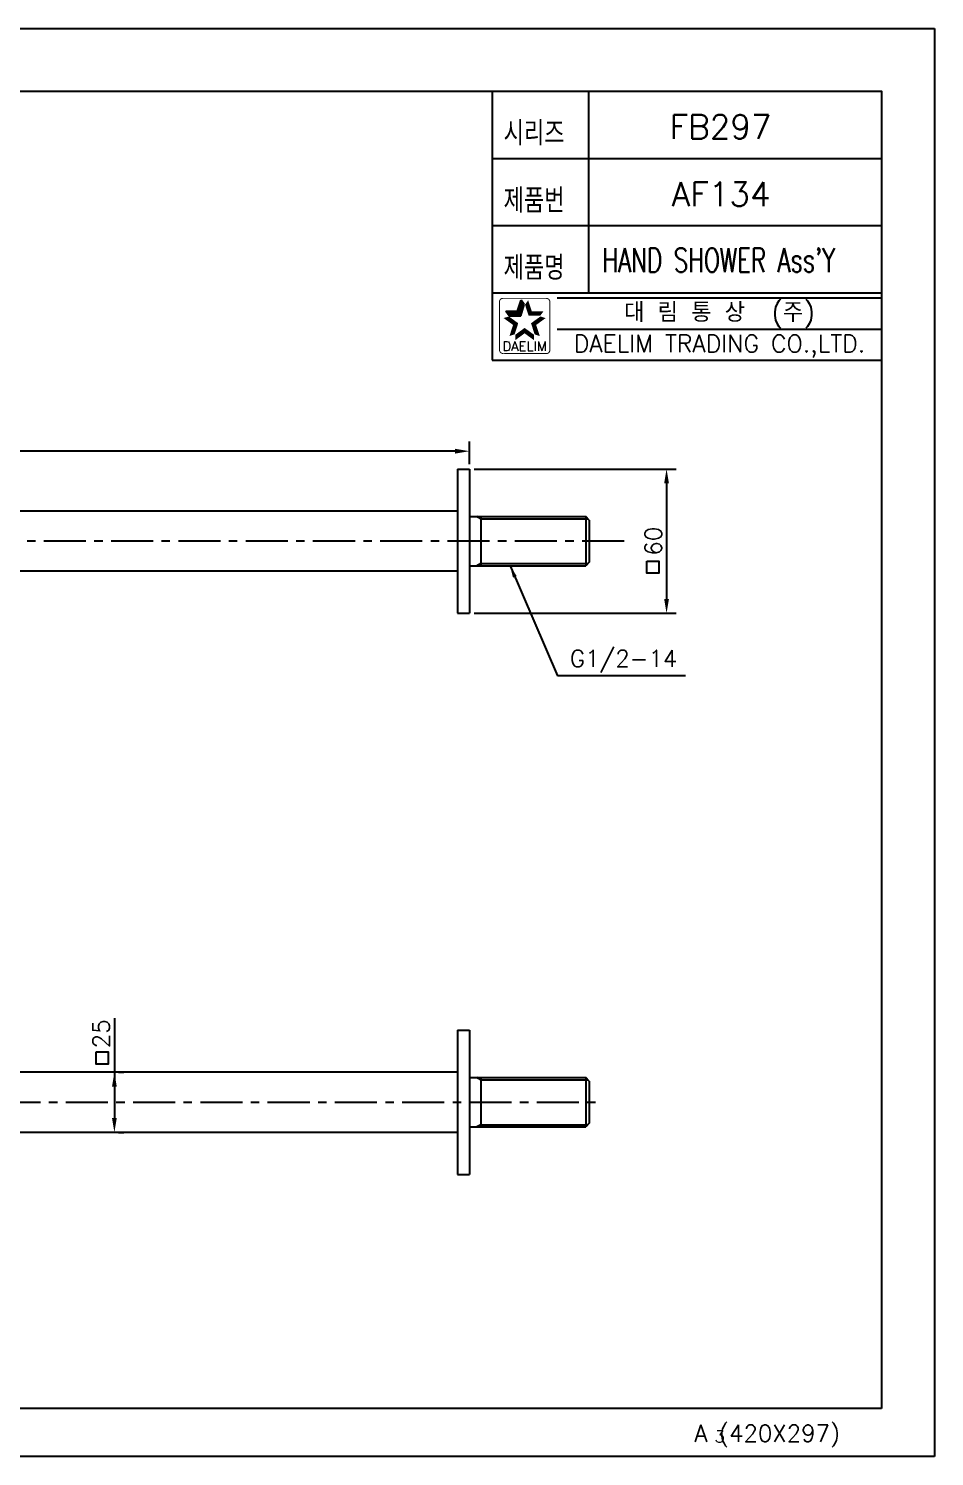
# Model space of a CAD drawing. Extents: x 4390 to 4810, y 960 to 1257.
# Drawn here: x 4621.6 to 4810.1, y 959.8 to 1256.8 of the extents above; entities that cross this region are included whole.
import ezdxf
from ezdxf.enums import TextEntityAlignment as Align

# ---------------------------------------------------------------- set-up
doc = ezdxf.new("R2010")
doc.units = 0
doc.header["$LTSCALE"] = 7
doc.header["$MEASUREMENT"] = 0
doc.linetypes.add('CENTER', pattern=[2, 1.25, -0.25, 0.25, -0.25])
doc.layers.get('0').update_dxf_attribs({"color": 2, "linetype": 'CONTINUOUS'})
for name, color, linetype in [('CEN', 1, 'CENTER'), ('CL', 1, 'CENTER'), ('D', 2, 'CONTINUOUS'), ('DIM', 2, 'CONTINUOUS'), ('DWG', 7, 'CONTINUOUS'), ('TXT', 4, 'CONTINUOUS')]:
    doc.layers.add(name, color=color, linetype=linetype)
doc.styles.add('GHS', font='ROMANS.shx', dxfattribs={"bigfont": 'GHS.shx'})
doc.styles.add('ROMANS', font='romans')
doc.dimstyles.new('STANDARD$7', dxfattribs={"dimtxt": 3.5, "dimasz": 3, "dimexe": 1, "dimexo": 0.0625, "dimgap": 1, "dimtad": 1, "dimdec": 4, "dimzin": 0, "dimdsep": 46, "dimtxsty": 'GHS', "dimcen": 1, "dimclrt": 2, "dimadec": 0, "dimazin": 0, "dimtfac": 1, "dimtdec": 4, "dimtofl": 0, "dimtmove": 0, "dimatfit": 3, "dimfxl": 0, "dimtolj": 1, "dimtzin": 0, "dimarcsym": 0})

# ---------------------------------------------------------------- blocks, each defined once
blk = doc.blocks.new('BORDER')
for p, q in [((1, 1), (0, 1)), ((0, 1), (0, 0)), ((0, 0), (1, 0))]:
    blk.add_line(p, q)

msp = doc.modelspace()

# ---------------------------------------------------------------- linework, layer by layer
at = {"color": 7}
for p, q in [((4718.14, 1243.78), (4718.14, 1187.78)), ((4738.14, 1243.78), (4738.14, 1201.78)), ((4718.14, 1229.78), (4799.14, 1229.78)), ((4718.14, 1215.78), (4799.14, 1215.78)), ((4718.14, 1201.78), (4799.14, 1201.78)), ((4718.14, 1187.78), (4799.14, 1187.78))]:
    msp.add_line(p, q, dxfattribs=at)
at = {"color": 2}
for p, q in [((4723.37, 1197.96), (4724.12, 1200.26)), ((4724.79, 1199.35), (4724.12, 1200.26)), ((4721.61, 1197.04), (4720.95, 1197.96)), ((4720.95, 1197.96), (4723.37, 1197.96)), ((4721.61, 1197.04), (4724.04, 1197.04)), ((4724.04, 1197.04), (4724.79, 1199.35))]:
    msp.add_line(p, q, dxfattribs=at)
at = {"color": 2, "linetype": 'Continuous'}
for p, q in [((4731.64, 1200.78), (4799.14, 1200.78)), ((4731.64, 1194.28), (4799.14, 1194.28))]:
    msp.add_line(p, q, dxfattribs=at)
at = {"color": 7, "linetype": 'Continuous'}
for p, q in [((4710.89, 1165.15), (4710.89, 1135.15)), ((4710.89, 1165.15), (4713.39, 1165.15)), ((4713.39, 1165.15), (4713.39, 1135.15)), ((4710.89, 1156.4), (4507.14, 1156.4)), ((4710.89, 1156.4), (4710.89, 1143.9)), ((4713.39, 1155.28), (4737.57, 1155.28)), ((4713.39, 1155.28), (4713.39, 1145.03)), ((4715.72, 1155.28), (4715.72, 1145.03)), ((4738.32, 1154.53), (4737.57, 1155.28)), ((4737.57, 1155.28), (4737.57, 1145.03)), ((4738.32, 1154.53), (4738.32, 1145.78)), ((4710.89, 1143.9), (4519.64, 1143.9)), ((4713.39, 1145.03), (4737.57, 1145.03)), ((4738.32, 1145.78), (4737.57, 1145.03)), ((4710.89, 1135.15), (4713.39, 1135.15)), ((4710.89, 1048.44), (4710.89, 1018.44)), ((4710.89, 1048.44), (4713.39, 1048.44)), ((4713.39, 1048.44), (4713.39, 1018.44)), ((4710.89, 1039.69), (4563.39, 1039.69)), ((4710.89, 1039.69), (4710.89, 1027.19)), ((4713.39, 1038.57), (4737.57, 1038.57)), ((4713.39, 1038.57), (4713.39, 1028.32)), ((4715.72, 1038.57), (4715.72, 1028.32)), ((4737.57, 1038.57), (4737.57, 1028.32)), ((4738.32, 1037.82), (4737.57, 1038.57)), ((4738.32, 1037.82), (4738.32, 1029.07)), ((4713.39, 1028.32), (4737.57, 1028.32)), ((4738.32, 1029.07), (4737.57, 1028.32)), ((4710.89, 1027.19), (4563.39, 1027.19)), ((4710.89, 1018.44), (4713.39, 1018.44))]:
    msp.add_line(p, q, dxfattribs=at)
at = {"color": 2, "linetype": 'Continuous', "const_width": 0.2}
for points in [[(4719.61, 1199.91, -0.414214), (4720.36, 1200.66)], [(4719.61, 1189.91), (4719.61, 1199.91, -1)], [(4720.36, 1200.66), (4729.36, 1200.66, -0.414214), (4730.11, 1199.91, 0.043396)], [(4730.11, 1199.91), (4730.11, 1189.91, -0.414214), (4729.36, 1189.16)], [(4729.36, 1189.16), (4720.61, 1189.16, -0.414214), (4719.61, 1189.91, 0.672398)]]:
    msp.add_lwpolyline(points, format="xyb", dxfattribs=at)
at = {"color": 2}
for points in [[(4723.37, 1197.96), (4724.04, 1197.04), (4724.12, 1200.26), (4724.79, 1199.35)], [(4725.6, 1200.26), (4724.94, 1199.35), (4726.35, 1197.96), (4725.69, 1197.04)], [(4720.95, 1197.96), (4721.61, 1197.04), (4723.37, 1197.96), (4724.04, 1197.04)], [(4726.35, 1197.96), (4725.69, 1197.04), (4728.78, 1197.96), (4728.11, 1197.04)], [(4722.45, 1195.13), (4723.53, 1195.48), (4720.49, 1196.55), (4721.57, 1196.9)], [(4721.71, 1192.82), (4722.78, 1193.17), (4722.45, 1195.13), (4723.53, 1195.48)], [(4724.86, 1193.38), (4724.86, 1194.51), (4722.9, 1191.95), (4722.9, 1193.08)], [(4726.82, 1191.95), (4726.82, 1193.08), (4724.86, 1193.38), (4724.86, 1194.51)], [(4729.23, 1196.55), (4728.16, 1196.9), (4727.27, 1195.13), (4726.19, 1195.48)], [(4727.27, 1195.13), (4726.19, 1195.48), (4728.02, 1192.82), (4726.94, 1193.17)]]:
    msp.add_solid(points, dxfattribs=at)
at = {"layer": 'CEN'}
msp.add_line((4745.57, 1150.15), (4501.74, 1150.15), dxfattribs=at)
at = {"layer": 'CL'}
msp.add_line((4461.39, 1033.44), (4740.32, 1033.44), dxfattribs=at)
at = {"layer": 'D', "ltscale": 0.6}
for p, q in [((4713.39, 1166.15), (4713.39, 1170.87)), ((4710.39, 1168.87), (4516.39, 1168.87)), ((4714.39, 1165.15), (4756.39, 1165.15)), ((4754.39, 1162.15), (4754.39, 1138.15)), ((4715.72, 1154.83), (4714.94, 1155.28)), ((4715.72, 1145.48), (4714.94, 1145.03)), ((4714.39, 1135.15), (4756.39, 1135.15)), ((4639.5, 1050.96), (4639.5, 1030.19)), ((4640.34, 1039.69), (4641.5, 1039.69)), ((4715.72, 1038.12), (4714.94, 1038.57)), ((4715.72, 1028.77), (4714.94, 1028.32)), ((4640.34, 1027.19), (4641.5, 1027.19))]:
    msp.add_line(p, q, dxfattribs=at)
at = {"layer": 'D'}
for p, q in [((4715.72, 1154.83), (4738.02, 1154.83)), ((4715.72, 1145.48), (4738.02, 1145.48)), ((4758.32, 1122.11), (4731.73, 1122.11)), ((4715.72, 1038.12), (4738.02, 1038.12)), ((4715.72, 1028.77), (4738.02, 1028.77))]:
    msp.add_line(p, q, dxfattribs=at)
at = {"layer": 'D', "ltscale": 0.6}
for points in [[(4750.26, 1146.01), (4752.76, 1146.01), (4752.76, 1143.51), (4750.26, 1143.51)], [(4635.74, 1043.9), (4638.24, 1043.9), (4638.24, 1041.4), (4635.74, 1041.4)]]:
    msp.add_lwpolyline(points, close=True, dxfattribs=at)
for points in [[(4710.39, 1169.37), (4710.39, 1168.37), (4713.39, 1168.87)], [(4753.89, 1162.15), (4754.89, 1162.15), (4754.39, 1165.15)], [(4753.89, 1138.15), (4754.89, 1138.15), (4754.39, 1135.15)], [(4639, 1036.69), (4640, 1036.69), (4639.5, 1039.69)], [(4639, 1030.19), (4640, 1030.19), (4639.5, 1027.19)]]:
    msp.add_solid(points, dxfattribs=at)
at = {"layer": 'TXT', "color": 4}
msp.add_lwpolyline([(4799.14, 969.78), (4421.14, 969.78), (4421.14, 1243.78), (4799.14, 1243.78)], close=True, dxfattribs=at)

# ---------------------------------------------------------------- block references
at = {"xscale": -420, "yscale": 297, "zscale": 420}
msp.add_blockref('BORDER', (4810.14, 959.78), dxfattribs=at)

# ---------------------------------------------------------------- texts
at = {"color": 7, "style": 'GHS'}
for s, p in [('FB297', (4765.64, 1236.35)), ('AF134', (4765.75, 1222.35))]:
    msp.add_text(s, height=5, dxfattribs=at).set_placement(p, align=Align.MIDDLE)
at = {"style": 'GHS', "width": 0.7}
msp.add_text("HAND SHOWER Ass'Y", height=5, dxfattribs=at).set_placement((4741.04, 1206.12))
at = {"color": 7, "linetype": 'Continuous'}
for s, height, style, p in [('대 림 통 상  (주)', 4, 'GHS', (4765.4, 1197.47)), ('DAELIM TRADING CO.,LTD.', 3.6, 'ROMANS', (4765.4, 1190.7))]:
    msp.add_text(s, height=height, dxfattribs=dict(at, style=style)).set_placement(p, align=Align.MIDDLE)
at = {"color": 2, "linetype": 'Continuous', "style": 'ROMANS'}
msp.add_text('DAELIM', height=2, dxfattribs=at).set_placement((4724.86, 1189.71), align=Align.CENTER)
at = {"ltscale": 10, "style": 'GHS'}
msp.add_text('G1/2-14', height=3.5, dxfattribs=at).set_placement((4734.29, 1123.99))
at = {"layer": 'D', "ltscale": 0.6, "char_height": 3.5, "attachment_point": 5, "rotation": 90, "style": 'GHS'}
for s, insert in [('\\A1;60', (4751.64, 1150.15)), ('\\A1;25', (4636.75, 1047.68))]:
    msp.add_mtext(s, dxfattribs=dict(at, insert=insert))
at = {"layer": 'DIM', "style": 'GHS', "width": 0.8}
for s, p in [('시리즈', (4720.48, 1232.5)), ('제품번', (4720.48, 1218.5)), ('제품명', (4720.48, 1204.5))]:
    msp.add_text(s, height=5, dxfattribs=at).set_placement(p)
at = {"layer": 'DWG', "style": 'GHS'}
msp.add_text('A (420X297)', height=3.5, dxfattribs=at).set_placement((4760.2, 962.84))
msp.add_text('3', height=2.5, dxfattribs=at).set_placement((4765.45, 962.7), align=Align.CENTER)

# ---------------------------------------------------------------- leaders
at = {"layer": 'D'}
msp.add_leader([(4721.83, 1145.03), (4731.73, 1122.11)], dimstyle='STANDARD$7', override={"dimasz": 2.5, "dimexe": 2, "dimexo": 1, "dimgap": 1, "dimtad": 0, "dimcen": -2.5, "dimclrd": 2, "dimclre": 2, "dimadec": 4, "dimtix": 1, "dimtofl": 1, "dimtmove": 2}, dxfattribs=at)

doc.saveas('drawing.dxf')
